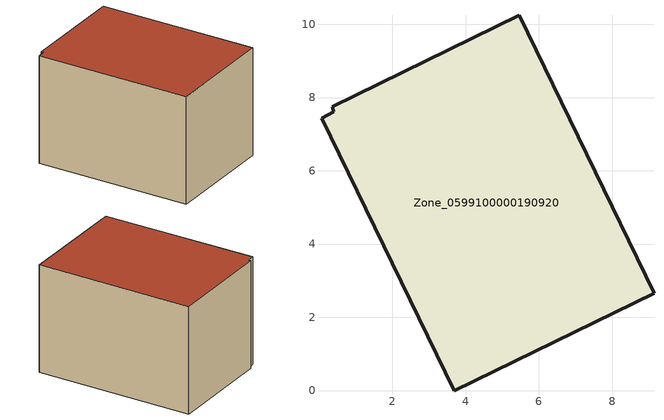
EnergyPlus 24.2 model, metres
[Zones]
Zone_0599100000190920
 floor ground (C_G): 0.07,7.44 0.4,7.61 0.36,7.75 5.47,10.24 9.15,2.66 3.69,0 z0
 wall outside (C_F): 9.15,2.66 5.47,10.24 0.36,7.75 0.4,7.61 0.07,7.44 3.69,0 9.15,2.66 z0:5.78
 roof outside (C_R): 0.4,7.61 0.07,7.44 3.69,0 9.15,2.66 5.47,10.24 0.36,7.75 z5.78
[BUILDING]
Pand.0599100000190920: North Axis=0; Terrain=City; Loads Convergence Tolerance Value=0.04; Temperature Convergence Tolerance Value=0.4; Solar Distribution=FullExterior; Maximum Number of Warmup Days=25; Minimum Number of Warmup Days=1
[Site:Location]
Rotterdam.The.Hague.AP_ZH_NLD Design_Conditions: Latitude=51.96; Longitude=4.45; Time Zone=1; Elevation=-4.5
[SITE:GROUNDTEMPERATURE:BUILDINGSURFACE]
18, 18, 18, 18, 18, 18, 18, 18, 18, 18, 18, 18
[MATERIAL] Thermal Absorptance=0.9; Solar Absorptance=0.7; Visible Absorptance=0.7
Name | Roughness | Thickness | Conductivity | Density | Specific Heat
G.TI.1946-1964 | MediumSmooth | 0.15 | 1 | 540 | 1210
F.TI.1946-1964 | Rough | 0.3 | 0.857143 | 1920 | 840
R.TI.1946-1964 | MediumRough | 0.2 | 0.277778 | 1500 | 1000
[CONSTRUCTION]
C_G: G.TI.1946-1964
C_F: F.TI.1946-1964
C_R: R.TI.1946-1964
[ZONE]
Zone_0599100000190920: Type=1; Multiplier=1; Ceiling Height=Autocalculate; Volume=Autocalculate; Floor Area=autocalculate; Part of Total Floor Area=Yes
[ZONEINFILTRATION:DESIGNFLOWRATE]
Infil_Zone_0599100000190920: Zone or ZoneList or Space or SpaceList=Zone_0599100000190920; Schedule=AlwaysOn; Design Flow Rate Calculation Method=Flow/Area; Flow Rate per Floor Area=0.003; Constant Term Coefficient=1; Temperature Term Coefficient=0; Velocity Term Coefficient=0; Velocity Squared Term Coefficient=0
[HVACTEMPLATE:ZONE:IDEALLOADSAIRSYSTEM]
Zone_0599100000190920: Maximum Heating Supply Air Temperature=50; Minimum Cooling Supply Air Temperature=13; Maximum Heating Supply Air Humidity Ratio=0.0156; Minimum Cooling Supply Air Humidity Ratio=0.0077; Heating Limit=NoLimit; Cooling Limit=NoLimit; Dehumidification Control Type=ConstantSensibleHeatRatio; Cooling Sensible Heat Ratio=0.7; Dehumidification Setpoint=60; Humidification Control Type=None; Humidification Setpoint=30; Outdoor Air Method=None; Outdoor Air Flow Rate per Person=0.00944; Outdoor Air Flow Rate per Zone Floor Area=0; Outdoor Air Flow Rate per Zone=0; Demand Controlled Ventilation Type=None; Outdoor Air Economizer Type=NoEconomizer; Heat Recovery Type=None; Sensible Heat Recovery Effectiveness=0.7; Latent Heat Recovery Effectiveness=0.65
[ZONECONTROL:THERMOSTAT]
ThermostatControl_Zone_0599100000190920: Zone or ZoneList=Zone_0599100000190920; Control Type Schedule=DualSetpointControlType; Control 1=Thermostat_Zone_0599100000190920; Temperature Difference Between Cutout And Setpoint=0
[THERMOSTATSETPOINT:DUALSETPOINT]
Thermostat_Zone_0599100000190920: Heating Setpoint Temperature Schedule=HeatingSetpoint_Zone_0599100000190920; Cooling Setpoint Temperature Schedule=CoolingSetpoint_Zone_0599100000190920
[SCHEDULE:COMPACT]
HeatingSetpoint_Zone_0599100000190920: Through: 12/31, For: AllDays, Until: 24:00, 21
CoolingSetpoint_Zone_0599100000190920: Through: 12/31, For: AllDays, Until: 24:00, 24
DualSetpointControlType: Through: 12/31, For: AllDays, Until: 24:00, 4
AlwaysOn: Through: 12/31, For: AllDays, Until: 24:00, 1
